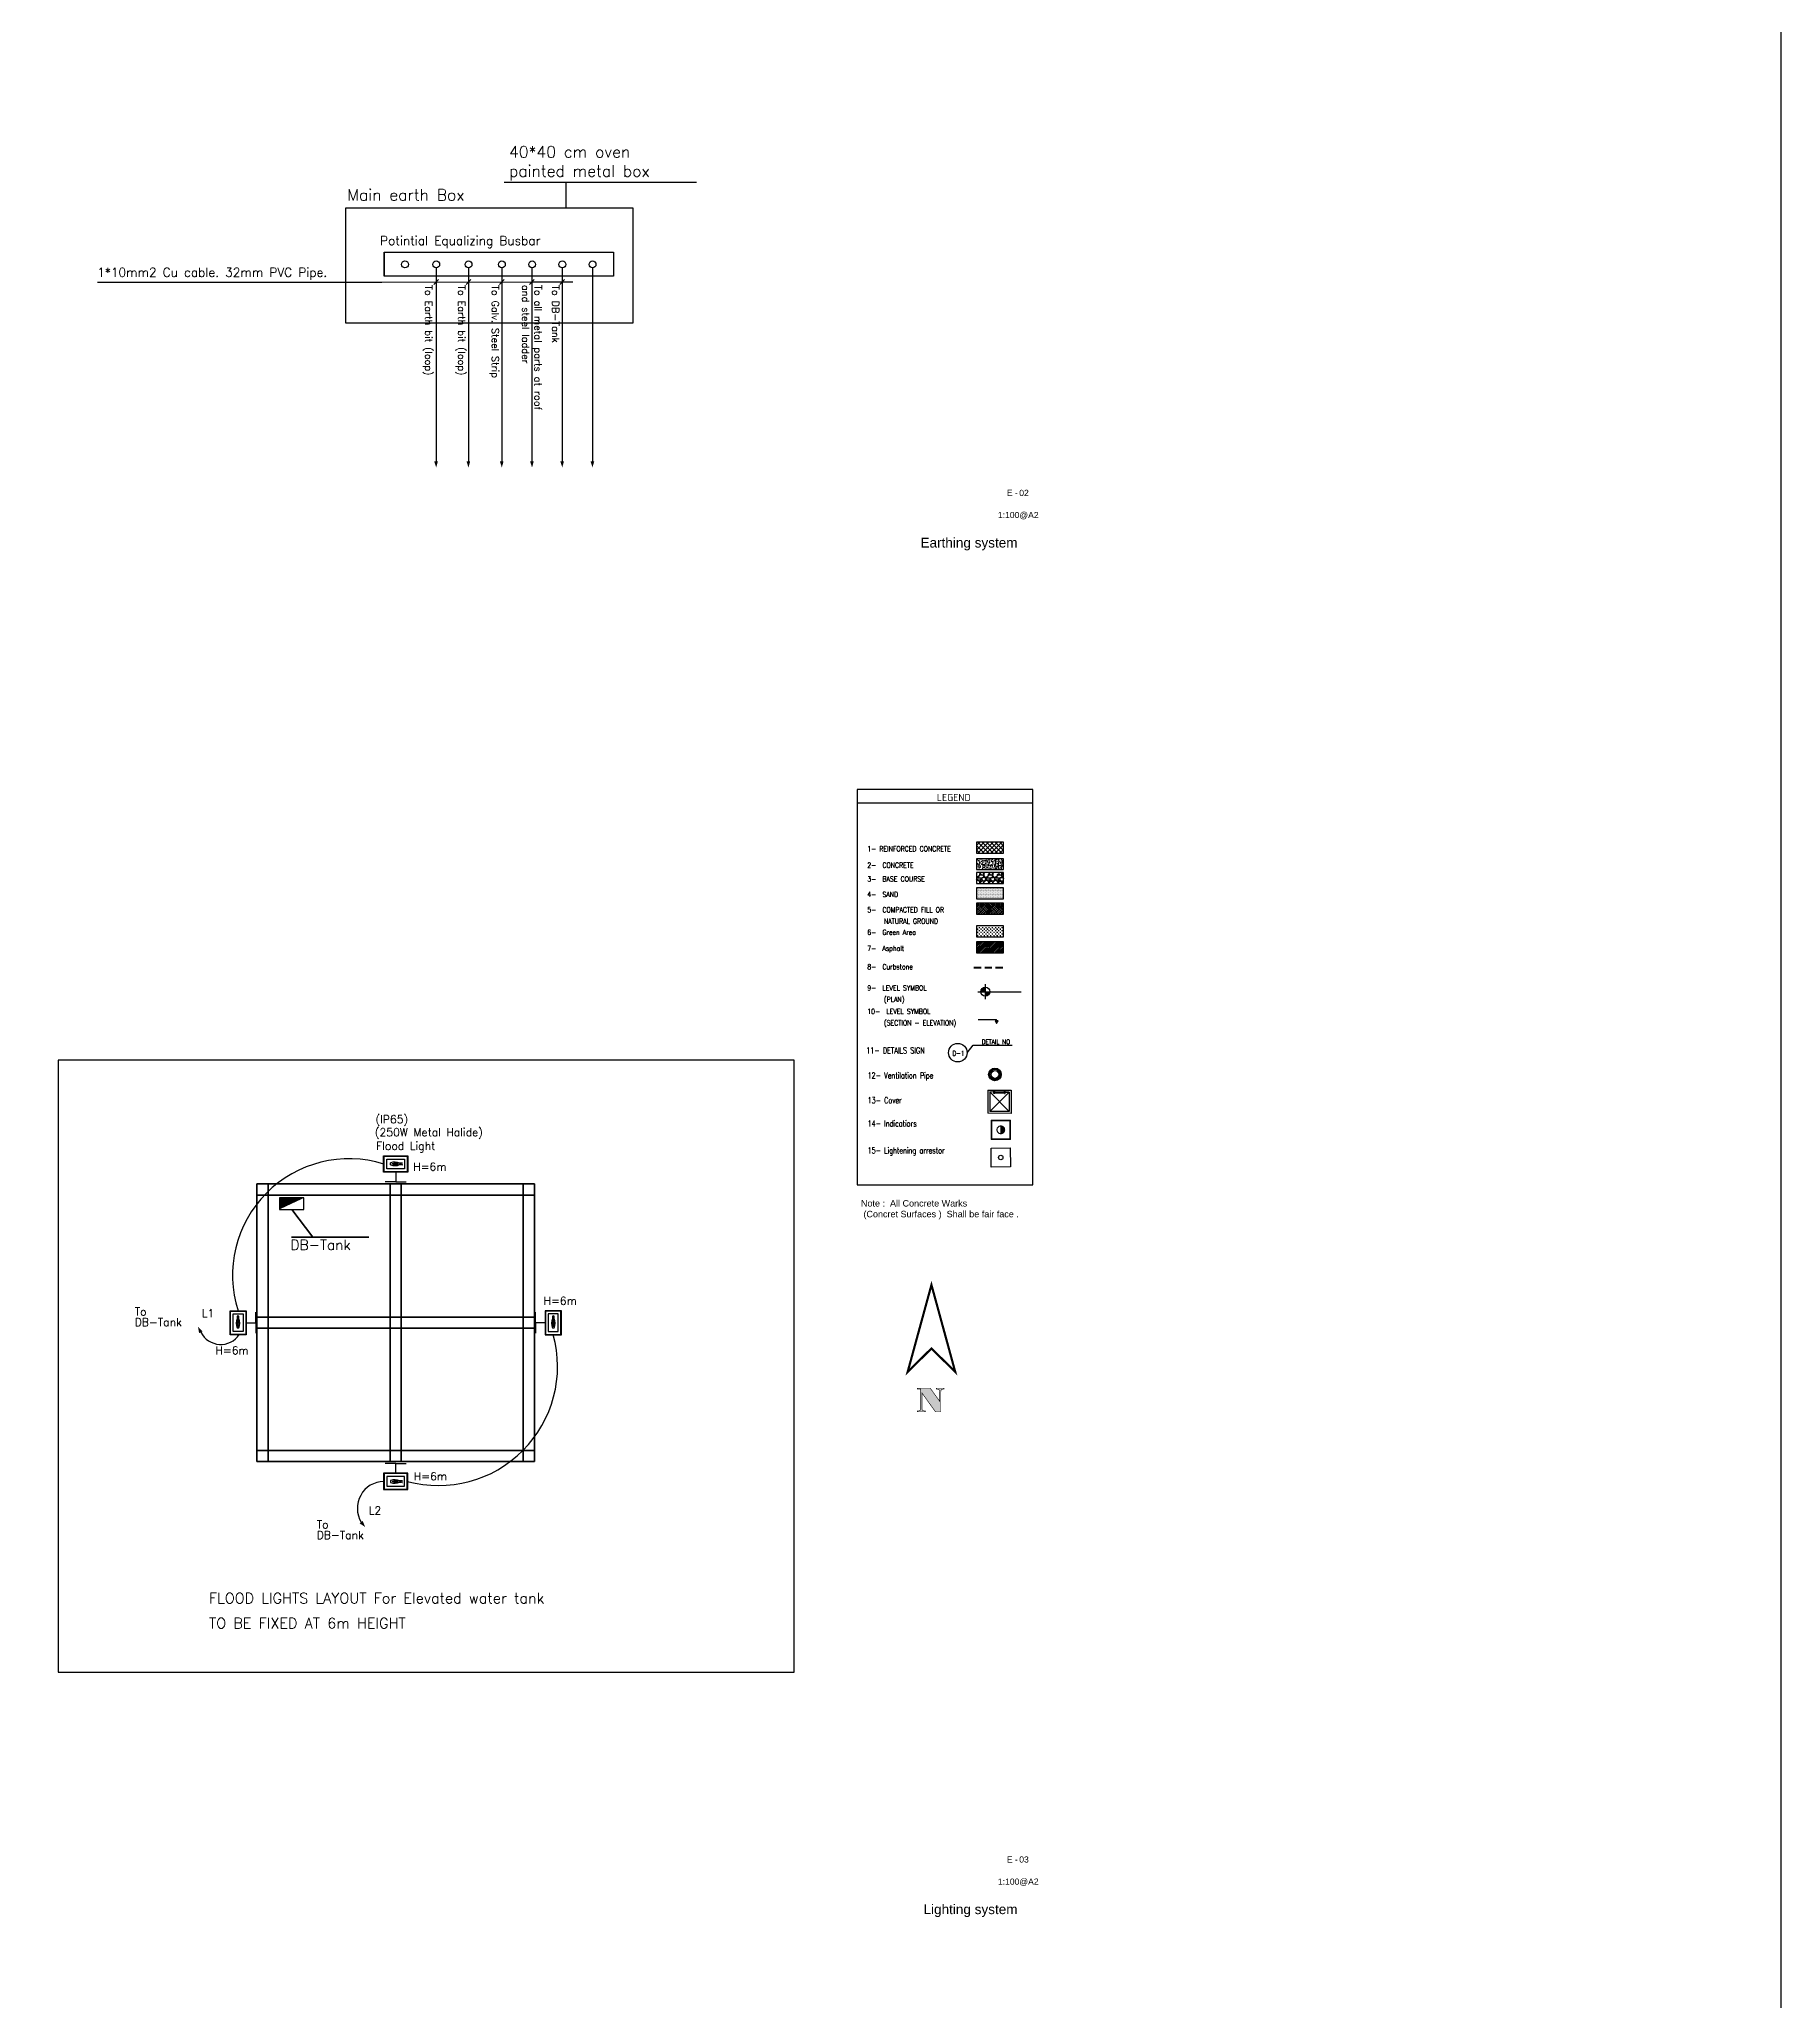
# Model space of a CAD drawing. Extents: x 152089 to 152185, y 180985 to 181226.
# Drawn here: x 152131.1 to 152185, y 181045.5 to 181106.3 of the extents above; entities that cross this region are included whole.
import ezdxf

# ---------------------------------------------------------------- set-up
doc = ezdxf.new("R2010")
doc.units = 0
doc.header["$LTSCALE"] = 3
doc.header["$MEASUREMENT"] = 0
for name, pattern in [('AUSGEZOGEN', [0]), ('CENTER', [2, 1.25, -0.25, 0.25, -0.25]), ('DASHDOT2', [0.5, 0.25, -0.125, 0, -0.125]), ('DASHED2', [0.375, 0.25, -0.125]), ('SOLID_LINE', [0])]:
    doc.linetypes.add(name, pattern=pattern)
doc.layers.get('0').update_dxf_attribs({"linetype": 'CONTINUOUS'})
for name, color, linetype in [('ceco.net 1', 7, 'CONTINUOUS'), ('DIM', 144, 'CONTINUOUS'), ('EBENE0', 7, 'AUSGEZOGEN'), ('G-Border', 4, 'CONTINUOUS'), ('G-Text Sub', 3, 'CONTINUOUS'), ('galvanizedestrip', 3, 'CONTINUOUS'), ('HATCH', 40, 'CONTINUOUS'), ('Hatch Concret', 8, 'CONTINUOUS'), ('LIGHT', 90, 'CONTINUOUS'), ('LIGHTINGLINES', 30, 'CONTINUOUS'), ('MECNEK', 6, 'CONTINUOUS'), ('MHATCH', 8, 'CONTINUOUS'), ('NUMBERS', 6, 'CONTINUOUS'), ('POLI', 3, 'CONTINUOUS'), ('POWER', 54, 'CONTINUOUS'), ('SEC', 4, 'CONTINUOUS'), ('TEXT', 7, 'CONTINUOUS'), ('TEXTS', 1, 'CONTINUOUS'), ('TILES', 8, 'CONTINUOUS'), ('TXT', 6, 'CONTINUOUS'), ('wall-out', 7, 'CONTINUOUS')]:
    doc.layers.add(name, color=color, linetype=linetype)
for name, color, linetype, lineweight in [('hah', 41, 'CONTINUOUS', 9), ('INTERIOR', 140, 'CONTINUOUS', 50), ('LAND CORNERS', 255, 'CONTINUOUS', 25)]:
    doc.layers.add(name, color=color, linetype=linetype, lineweight=lineweight)
doc.styles.add('1 - 3.5mm', font='isocpeur.ttf', dxfattribs={"height": 3.5})
doc.styles.add('ROMANS', font='romans.shx')
doc.styles.add('ROMANT', font='ROMANT.SHX')
pattern_1 = [(90.0871826, (151837.7961977, 180588.1040384), (-0.00449999479, -6.8473e-06), []), (90.0871826, (151837.7946977, 180588.104036), (-0.00449999479, -6.8473e-06), [0.0015, -0.0015]), (90.0871826, (151837.7931977, 180588.104034), (-0.00449999479, -6.8473e-06), [0.0015, -0.0015])]

msp = doc.modelspace()

# ---------------------------------------------------------------- hatches: boundary and pattern name
at = {"layer": 'DIM', "linetype": 'DASHED2', "ltscale": 0.9}
msp.add_hatch(color=3, dxfattribs=at).paths.add_polyline_path([(152158.685, 181064.519), (152158.288, 181064.519), (152158.288, 181064.49), (152158.392, 181064.49), (152158.392, 181063.893), (152158.392, 181063.881), (152158.391, 181063.87), (152158.389, 181063.86), (152158.387, 181063.851), (152158.384, 181063.843), (152158.38, 181063.837), (152158.375, 181063.832), (152158.37, 181063.828), (152158.366, 181063.825), (152158.359, 181063.823), (152158.351, 181063.82), (152158.343, 181063.819), (152158.332, 181063.817), (152158.321, 181063.815), (152158.308, 181063.814), (152158.295, 181063.814), (152158.288, 181063.814), (152158.288, 181063.785), (152158.531, 181063.785), (152158.531, 181063.814), (152158.516, 181063.814), (152158.502, 181063.815), (152158.489, 181063.817), (152158.478, 181063.819), (152158.468, 181063.82), (152158.461, 181063.823), (152158.454, 181063.825), (152158.449, 181063.828), (152158.446, 181063.832), (152158.442, 181063.837), (152158.439, 181063.843), (152158.436, 181063.852), (152158.434, 181063.86), (152158.432, 181063.871), (152158.431, 181063.883), (152158.431, 181063.896), (152158.431, 181064.368), (152158.849, 181063.785), (152159.014, 181063.785), (152159.014, 181064.403), (152159.014, 181064.417), (152159.015, 181064.428), (152159.017, 181064.44), (152159.019, 181064.449), (152159.022, 181064.457), (152159.025, 181064.464), (152159.028, 181064.47), (152159.032, 181064.475), (152159.037, 181064.478), (152159.044, 181064.48), (152159.051, 181064.483), (152159.06, 181064.485), (152159.07, 181064.487), (152159.082, 181064.489), (152159.093, 181064.49), (152159.107, 181064.49), (152159.114, 181064.49), (152159.114, 181064.519), (152158.871, 181064.519), (152158.871, 181064.49), (152158.874, 181064.49), (152158.888, 181064.49), (152158.902, 181064.489), (152158.914, 181064.487), (152158.926, 181064.485), (152158.935, 181064.482), (152158.944, 181064.48), (152158.951, 181064.476), (152158.957, 181064.472), (152158.961, 181064.468), (152158.964, 181064.463), (152158.968, 181064.457), (152158.969, 181064.448), (152158.971, 181064.439), (152158.973, 181064.428), (152158.974, 181064.417), (152158.974, 181064.403), (152158.974, 181064.118)])
at = {"layer": 'hah', "linetype": 'CENTER', "ltscale": 2}
h = msp.add_hatch(dxfattribs=at)
h.set_pattern_fill('INSUL', color=8, scale=0.012, angle=90.08718, style=0)
h.set_pattern_definition(pattern_1)
h.paths.add_polyline_path([(152160.87, 181072.64), (152160.871, 181072.52), (152160.991, 181072.52, 0.414214)])
h = msp.add_hatch(dxfattribs=at)
h.set_pattern_fill('INSUL', color=8, scale=0.012, angle=90.08718, style=0)
h.set_pattern_definition(pattern_1)
h.paths.add_polyline_path([(152160.871, 181072.52), (152160.871, 181072.4, 0.414214), (152160.991, 181072.52)])
at = {"layer": 'HATCH'}
h = msp.add_hatch(color=256, dxfattribs=at)
h.paths.add_polyline_path([(152160.797, 181074.171), (152160.792, 181074.173, 0.061675), (152160.804, 181074.2), (152160.809, 181074.198, -0.059213)])
h.paths.add_polyline_path([(152160.809, 181074.198), (152160.804, 181074.2, 0.061675), (152160.809, 181074.229), (152160.814, 181074.228, -0.059213)])
h.paths.add_polyline_path([(152160.751, 181074.342), (152160.75, 181074.337, 0.061675), (152160.723, 181074.349), (152160.724, 181074.354, -0.059213)])
h.paths.add_polyline_path([(152160.712, 181074.357), (152160.714, 181074.354), (152160.714, 181074.356, -0.022011), (152160.724, 181074.354), (152160.723, 181074.349, 0.061675), (152160.694, 181074.354), (152160.695, 181074.359, -0.033393)])
h.paths.add_polyline_path([(152160.569, 181074.269), (152160.574, 181074.268, 0.061675), (152160.569, 181074.238), (152160.564, 181074.24, -0.059213)])
h.paths.add_polyline_path([(152160.574, 181074.268), (152160.569, 181074.269, -0.059213), (152160.581, 181074.296), (152160.585, 181074.295, 0.061675)])
h.paths.add_polyline_path([(152160.654, 181074.114), (152160.655, 181074.118, 0.061675), (152160.684, 181074.114), (152160.683, 181074.109, -0.059213)])
h.paths.add_polyline_path([(152160.627, 181074.125), (152160.628, 181074.13, 0.061675), (152160.655, 181074.118), (152160.654, 181074.114, -0.059213)])
h = msp.add_hatch(color=256, dxfattribs=at)
h.paths.add_polyline_path([(152160.688, 181074.058), (152160.688, 181074.063, 0.029495), (152160.708, 181074.064), (152160.709, 181074.059, -0.029495)])
h.paths.add_polyline_path([(152160.597, 181074.09), (152160.594, 181074.085, -0.029495), (152160.578, 181074.098), (152160.581, 181074.101, 0.029495)])
h.paths.add_polyline_path([(152160.67, 181074.404), (152160.669, 181074.408, -0.029495), (152160.69, 181074.41), (152160.69, 181074.405, 0.029495)])
h.paths.add_polyline_path([(152160.781, 181074.378), (152160.783, 181074.382, -0.029495), (152160.8, 181074.37), (152160.797, 181074.366, 0.029495)])
at = {"layer": 'Hatch Concret'}
h = msp.add_hatch(dxfattribs=at)
h.set_pattern_fill('ANSI37', color=8, scale=0.767719, style=0)
h.set_pattern_definition([(45, (152003.37233, 181135.60864), (-0.06785738, 0.06785738), []), (135, (152003.37233, 181135.60864), (-0.06785738, -0.06785738), [])])
h.paths.add_polyline_path([(152160.956, 181081.085), (152160.956, 181081.423), (152160.12, 181081.423), (152160.12, 181081.085)])
at = {"layer": 'LIGHTINGLINES', "linetype": 'SOLID_LINE'}
for points in [[(152143.383, 181093.031), (152143.319, 181093.227), (152143.435, 181093.219)], [(152144.383, 181093.031), (152144.32, 181093.227), (152144.435, 181093.219)], [(152145.416, 181093.031), (152145.352, 181093.227), (152145.468, 181093.219)], [(152146.352, 181093.031), (152146.289, 181093.227), (152146.404, 181093.219)], [(152147.288, 181093.031), (152147.225, 181093.227), (152147.34, 181093.219)], [(152148.225, 181093.031), (152148.162, 181093.227), (152148.277, 181093.219)]]:
    msp.add_hatch(color=256, dxfattribs=at).paths.add_polyline_path(points)
at = {"layer": 'MHATCH', "linetype": 'Continuous'}
msp.add_hatch(color=256, dxfattribs=at).paths.add_polyline_path([(152160.694, 181075.897), (152160.79, 181075.897), (152160.742, 181075.814)])
at = {"layer": 'POWER'}
msp.add_hatch(color=256, dxfattribs=at).paths.add_polyline_path([(152138.532, 181070.411), (152138.532, 181070.057), (152139.288, 181070.411)])
at = {"layer": 'TEXT', "linetype": 'Continuous'}
h = msp.add_hatch(dxfattribs=at)
h.set_pattern_fill('AR-CONC', color=8, scale=0.019193, style=0)
h.set_pattern_definition([(50, (152437.0075, 181086.75295), (0.137663504, -0.012043996), [0.014394725, -0.15834197]), (355, (152437.0075, 181086.75295), (-0.0266305, 0.14436798), [0.01151578, -0.12667358]), (100.4514, (152437.01897, 181086.75194), (0.11103311, 0.1323239), [0.01223363, -0.13456997]), (46.1842, (152437.0075, 181086.79133), (0.20483521, -0.03176801), [0.02159209, -0.23751296]), (96.6356, (152437.02457, 181086.78869), (0.1793895, 0.18696211), [0.01835045, -0.20185492]), (351.1842, (152437.0075, 181086.79133), (0.17938935, 0.18696225), [0.01727367, -0.19001036]), (21, (152437.02669, 181086.78174), (0.11456417, -0.077274507), [0.014394725, -0.15834197]), (326, (152437.02669, 181086.78174), (0.04669943, 0.1391778), [0.01151578, -0.12667358]), (71.4514, (152437.03624, 181086.7753), (0.161263645, 0.06190317), [0.01223363, -0.13456997]), (37.5, (152437.0075, 181086.752947), (0.002333837, 0.063892205), [0, -0.12513814, 0, -0.128592873, 0, -0.1271534]), (7.5, (152437.0075, 181086.75295), (0.050490847, 0.075699306), [0, -0.07331713, 0, -0.122259194, 0, -0.04846224]), (327.5, (152436.9647, 181086.752947), (0.102456359, -0.004328949), [0, -0.047982415, 0, -0.149705136, 0, -0.1986472]), (317.5, (152436.945505, 181086.75295), (0.111930724, 0.019213115), [0, -0.06237714, 0, -0.099419565, 0, -0.1410683])])
h.paths.add_polyline_path([(152160.956, 181080.578), (152160.956, 181080.916), (152160.12, 181080.916), (152160.12, 181080.578)])
h = msp.add_hatch(dxfattribs=at)
h.set_pattern_fill('DOTS', color=8, scale=0.383859, style=0)
h.set_pattern_definition([(1e-15, (152003.372334, 181137.473668), (0.011995604, 0.0239912077), [0, -0.0239912077])])
h.paths.add_polyline_path([(152160.956, 181079.672), (152160.956, 181080.01), (152160.12, 181080.01), (152160.12, 181079.672)])
h = msp.add_hatch(dxfattribs=at)
h.set_pattern_fill('EARTH', color=8, scale=0.460631, angle=45, style=0)
h.set_pattern_definition([(45, (152437.0075, 181088.64274), (0, 0.16285772), [0.1151578, -0.1151578]), (45, (152436.97696, 181088.67328), (0, 0.16285772), [0.1151578, -0.1151578]), (45, (152436.94643, 181088.70382), (0, 0.16285772), [0.1151578, -0.1151578]), (135, (152436.94643, 181088.72417), (-0.16285772, 7e-17), [0.1151578, -0.1151578]), (135, (152436.97696, 181088.75471), (-0.16285772, 7e-17), [0.1151578, -0.1151578]), (135, (152437.0075, 181088.78524), (-0.16285772, 7e-17), [0.1151578, -0.1151578])])
h.paths.add_polyline_path([(152160.956, 181079.197), (152160.956, 181079.535), (152160.12, 181079.535), (152160.12, 181079.197)])
at = {"layer": 'TEXTS'}
h = msp.add_hatch(dxfattribs=at)
h.set_pattern_fill('CROSS', color=3, scale=0.2)
h.set_pattern_definition([(0, (0, -126.211984), (0.05, 0.05), [0.025, -0.075]), (90, (0.0125, -126.224484), (-0.05, 0.05), [0.025, -0.075])])
h.paths.add_polyline_path([(152160.956, 181078.498), (152160.956, 181078.836), (152160.12, 181078.836), (152160.12, 181078.498)])
h = msp.add_hatch(dxfattribs=at)
h.set_pattern_fill('ANSI31', color=8, scale=0.3)
h.set_pattern_definition([(45, (0, -126.40907), (-0.0265165042945, 0.0265165042945), [])])
h.paths.add_polyline_path([(152160.956, 181078.002), (152160.956, 181078.339), (152160.12, 181078.339), (152160.12, 181078.002)])
at = {"layer": 'TILES', "linetype": 'Continuous'}
h = msp.add_hatch(dxfattribs=at)
h.set_pattern_fill('GRAVEL', color=8, scale=0.28, style=0)
h.set_pattern_definition([(228.0128, (152156.62156, 181072.163663), (-2.239999505, -2.520000376), [0.03767, -3.7293446]), (184.9697, (152156.59636, 181072.135663), (3.360000294, 0.279997566), [0.064643, -6.399659]), (132.5104, (152156.53196, 181072.130063), (2.7999974, -3.08000243), [0.0455806, -4.512489]), (267.2737, (152156.42276, 181072.060063), (0.279998885, 5.600000083), [0.0588666, -5.827796]), (292.8337, (152156.41996, 181072.001263), (-1.400002774, 3.359998995), [0.0577234, -5.7146244]), (357.2737, (152156.44236, 181071.948063), (-5.600000083, 0.279998885), [0.0588666, -5.827796]), (37.6942, (152156.50116, 181071.945263), (-3.640002057, -2.799997313), [0.077848, -7.7069577]), (72.2553, (152156.56276, 181071.992863), (1.960003014, 6.159998945), [0.0734966, -7.27617]), (121.4296, (152156.58516, 181072.062863), (-2.240002306, 3.63999861), [0.059066, -5.8475404]), (175.2364, (152156.55436, 181072.113263), (3.080000265, -0.27999763), [0.067433, -3.3042136]), (222.3974, (152156.48716, 181072.1188625), (-3.360002058, -3.079997783), [0.0872054, -8.633345]), (138.8141, (152156.69996, 181072.057263), (-1.960000825, 1.67999925), [0.029764, -2.9466763]), (171.4692, (152156.67756, 181072.076863), (3.63999952, -0.560002215), [0.0566264, -5.606023]), (225, (152156.62156, 181072.08526), (-3e-17, -0.28), [0.039598, -0.356382]), (203.1986, (152156.60196, 181072.118863), (1.39999992, 0.56000037), [0.021324, -2.111092]), (291.8014, (152156.58236, 181072.11046), (-0.27999997, 0.84000008), [0.030157, -1.4776894]), (30.9638, (152156.59356, 181072.082463), (0.83999945, 0.5600007), [0.04898, -1.5836864]), (161.5651, (152156.63556, 181072.10766), (0.5600001, -0.27999955), [0.0354175, -0.85002]), (16.3895, (152156.41996, 181072.110463), (2.800000616, 0.83999796), [0.049616, -4.9119966]), (70.3462, (152156.46756, 181072.124463), (-1.11999867, -3.080000598), [0.041625, -4.120874]), (293.1986, (152156.63556, 181072.163663), (-0.56000037, 1.39999992), [0.042648, -2.089768]), (343.6105, (152156.65236, 181072.124463), (-2.800000616, 0.83999796), [0.049616, -4.9119966]), (339.444, (152156.41996, 181071.936863), (-1.40000052, 0.55999888), [0.0478464, -2.344475]), (294.7751, (152156.46476, 181071.920063), (-1.399997813, 3.08000096), [0.04009, -3.9689]), (66.8014, (152156.63836, 181071.883663), (0.56000037, 1.39999992), [0.042648, -2.089768]), (17.354, (152156.65516, 181071.922863), (-3.640000565, -1.11999846), [0.0469367, -4.6467187]), (69.444, (152156.50116, 181071.883663), (-0.55999888, -1.40000052), [0.023923, -2.368398]), (101.3099, (152156.62156, 181071.88366), (-0.27999934, 1.1200002), [0.014277, -1.413448]), (165.9638, (152156.61876, 181071.89766), (0.84000015, -0.27999946), [0.0577234, -1.096746]), (186.009, (152156.56276, 181071.911663), (2.79999993, 0.27999981), [0.053494, -5.2958984]), (303.6901, (152156.59356, 181072.05726), (-0.2800004, 0.5599999), [0.040382, -0.969172]), (353.1572, (152156.61596, 181072.023663), (4.759999822, -0.56000224), [0.0705023, -6.9797176]), (60.9454, (152156.68596, 181072.015263), (-1.12000001, -1.96000011), [0.0288277, -2.853949]), (90, (152156.69996, 181072.04046), (-0.28, 0.28), [0.0168, -0.2632]), (120.2564, (152156.55716, 181071.920063), (1.11999857, -1.960000688), [0.038899, -3.8509856]), (48.0128, (152156.53756, 181071.953663), (2.239999505, 2.520000376), [0.07534, -3.6916746]), (0, (152156.58796, 181072.00966), (0.28, 0.28), [0.0728, -0.2072]), (325.3048, (152156.66076, 181072.009663), (-2.799998393, 1.96000241), [0.044272, -4.382917]), (254.0546, (152156.69716, 181071.984463), (-0.27999997, -1.12000004), [0.0407686, -1.997662]), (207.646, (152156.68596, 181071.945263), (-5.319998826, -2.80000216), [0.066378, -6.5714527]), (175.4261, (152156.62716, 181071.914463), (-3.640000156, 0.279998544), [0.0702237, -6.9521407])])
h.paths.add_polyline_path([(152160.956, 181080.151), (152160.956, 181080.488), (152160.12, 181080.488), (152160.12, 181080.151)])

# ---------------------------------------------------------------- linework, layer by layer
for p, q in [((152132.888, 181098.775), (152141.703, 181098.775)), ((152139.601, 181098.775), (152146.348, 181098.776)), ((152143.309, 181098.697), (152143.452, 181098.857)), ((152144.308, 181098.697), (152144.451, 181098.857)), ((152145.341, 181098.697), (152145.484, 181098.857)), ((152146.277, 181098.697), (152146.42, 181098.857)), ((152146.348, 181098.777), (152147.618, 181098.777)), ((152147.217, 181098.697), (152147.36, 181098.857))]:
    msp.add_line(p, q)
msp.add_lwpolyline([(152140.583, 181101.07), (152149.478, 181101.07), (152149.478, 181097.506), (152140.583, 181097.506)], close=True)
at = {"layer": 'ceco.net 1', "color": 3, "const_width": 0.0673}
msp.add_lwpolyline([(152157.985, 181065.019), (152158.723, 181067.717), (152159.459, 181065.026), (152158.722, 181065.748)], close=True, dxfattribs=at)
at = {"layer": 'ceco.net 1', "color": 3, "const_width": 0.0182}
msp.add_lwpolyline([(152158.431, 181063.896), (152158.431, 181063.883), (152158.432, 181063.871), (152158.434, 181063.86), (152158.436, 181063.852), (152158.439, 181063.843), (152158.442, 181063.837), (152158.446, 181063.832), (152158.449, 181063.828), (152158.454, 181063.825), (152158.461, 181063.823), (152158.468, 181063.82), (152158.478, 181063.819), (152158.489, 181063.817), (152158.502, 181063.815), (152158.516, 181063.814), (152158.531, 181063.814), (152158.531, 181063.785), (152158.288, 181063.785), (152158.288, 181063.814), (152158.295, 181063.814), (152158.308, 181063.814), (152158.321, 181063.815), (152158.332, 181063.817), (152158.343, 181063.819), (152158.351, 181063.82), (152158.359, 181063.823), (152158.366, 181063.825), (152158.37, 181063.828), (152158.375, 181063.832), (152158.38, 181063.837), (152158.384, 181063.843), (152158.387, 181063.851), (152158.389, 181063.86), (152158.391, 181063.87), (152158.392, 181063.881), (152158.392, 181063.893), (152158.392, 181064.49), (152158.288, 181064.49), (152158.288, 181064.519), (152158.685, 181064.519), (152158.974, 181064.118), (152158.974, 181064.403), (152158.974, 181064.417), (152158.973, 181064.428), (152158.971, 181064.439), (152158.969, 181064.448), (152158.968, 181064.457), (152158.964, 181064.463), (152158.961, 181064.468), (152158.957, 181064.472), (152158.951, 181064.476), (152158.944, 181064.48), (152158.935, 181064.482), (152158.926, 181064.485), (152158.914, 181064.487), (152158.902, 181064.489), (152158.888, 181064.49), (152158.874, 181064.49), (152158.871, 181064.49), (152158.871, 181064.519), (152159.114, 181064.519), (152159.114, 181064.49), (152159.107, 181064.49), (152159.093, 181064.49), (152159.082, 181064.489), (152159.07, 181064.487), (152159.06, 181064.485), (152159.051, 181064.483), (152159.044, 181064.48), (152159.037, 181064.478), (152159.032, 181064.475), (152159.028, 181064.47), (152159.025, 181064.464), (152159.022, 181064.457), (152159.019, 181064.449), (152159.017, 181064.44), (152159.015, 181064.428), (152159.014, 181064.417), (152159.014, 181064.403), (152159.014, 181063.785), (152158.849, 181063.785), (152158.431, 181064.368), (152158.431, 181063.896), (152158.431, 181063.896)], dxfattribs=at)
at = {"layer": 'EBENE0', "color": 8, "linetype": 'AUSGEZOGEN'}
for p, q in [((152160.471, 181073.752), (152160.469, 181073.032)), ((152160.471, 181073.752), (152161.191, 181073.75)), ((152160.471, 181073.752), (152161.191, 181073.75)), ((152160.531, 181073.692), (152160.53, 181073.092)), ((152160.531, 181073.692), (152160.53, 181073.092)), ((152161.131, 181073.69), (152160.53, 181073.092)), ((152161.131, 181073.69), (152160.53, 181073.092)), ((152161.131, 181073.69), (152160.531, 181073.692)), ((152160.531, 181073.692), (152161.13, 181073.09)), ((152160.531, 181073.692), (152161.13, 181073.09)), ((152160.657, 181073.643), (152160.657, 181073.751)), ((152160.657, 181073.643), (152160.657, 181073.751)), ((152160.681, 181073.643), (152160.657, 181073.643)), ((152160.681, 181073.643), (152160.657, 181073.643)), ((152160.681, 181073.643), (152160.681, 181073.751)), ((152160.681, 181073.643), (152160.681, 181073.751)), ((152160.981, 181073.678), (152160.681, 181073.679)), ((152160.981, 181073.678), (152160.681, 181073.679)), ((152160.981, 181073.654), (152160.681, 181073.655)), ((152160.981, 181073.654), (152160.681, 181073.655)), ((152160.981, 181073.642), (152160.981, 181073.751)), ((152160.981, 181073.642), (152160.981, 181073.751)), ((152160.981, 181073.642), (152161.005, 181073.642)), ((152160.981, 181073.642), (152161.005, 181073.642)), ((152161.005, 181073.642), (152161.005, 181073.751)), ((152161.005, 181073.642), (152161.005, 181073.751)), ((152161.131, 181073.69), (152161.13, 181073.09)), ((152161.131, 181073.69), (152161.13, 181073.09)), ((152161.191, 181073.75), (152161.189, 181073.03)), ((152161.191, 181073.75), (152161.189, 181073.03)), ((152161.191, 181073.75), (152161.189, 181073.03)), ((152161.189, 181073.03), (152160.469, 181073.032)), ((152161.189, 181073.03), (152160.469, 181073.032)), ((152161.13, 181073.09), (152160.53, 181073.092)), ((152161.13, 181073.09), (152160.53, 181073.092))]:
    msp.add_line(p, q, dxfattribs=at)
msp.add_lwpolyline([(152160.569, 181071.956), (152161.163, 181071.964), (152161.171, 181071.37), (152160.577, 181071.362)], close=True, dxfattribs=at)
msp.add_circle((152160.87, 181071.663), 0.069, dxfattribs=at)
at = {"layer": 'G-Border', "ltscale": 100}
msp.add_line((152161.862, 181082.636), (152156.42, 181082.636), dxfattribs=at)
at = {"layer": 'galvanizedestrip', "color": 7}
for p, q in [((152151.446, 181101.86), (152145.493, 181101.86)), ((152147.403, 181101.86), (152147.403, 181101.07))]:
    msp.add_line(p, q, dxfattribs=at)
at = {"layer": 'galvanizedestrip', "color": 7, "lineweight": 35}
for p, q in [((152137.831, 181066.718), (152137.831, 181070.499)), ((152138.175, 181070.843), (152141.956, 181070.843)), ((152138.175, 181070.499), (152141.956, 181070.499)), ((152138.175, 181066.718), (152138.175, 181070.499)), ((152142.3, 181070.843), (152141.956, 181070.843)), ((152141.956, 181070.843), (152141.956, 181070.499)), ((152141.956, 181066.718), (152141.956, 181070.499)), ((152141.956, 181070.499), (152142.3, 181070.499)), ((152142.3, 181070.843), (152146.081, 181070.843)), ((152142.3, 181070.499), (152142.3, 181070.843)), ((152142.3, 181070.499), (152146.081, 181070.499)), ((152142.3, 181066.718), (152142.3, 181070.499)), ((152146.081, 181070.499), (152146.081, 181066.718)), ((152146.425, 181070.499), (152146.425, 181066.718)), ((152138.91, 181070.057), (152139.563, 181069.196)), ((152139.563, 181069.196), (152138.902, 181069.196)), ((152138.902, 181069.196), (152141.292, 181069.196)), ((152137.831, 181063.082), (152137.831, 181066.374)), ((152141.956, 181066.718), (152138.175, 181066.718)), ((152141.956, 181066.374), (152138.175, 181066.374)), ((152138.175, 181063.082), (152138.175, 181066.374)), ((152142.3, 181066.718), (152141.956, 181066.718)), ((152141.956, 181066.718), (152141.956, 181066.374)), ((152141.956, 181066.374), (152141.956, 181062.593)), ((152141.956, 181066.374), (152142.3, 181066.374)), ((152142.3, 181066.718), (152146.081, 181066.718)), ((152142.3, 181066.374), (152142.3, 181066.718)), ((152142.3, 181066.374), (152142.3, 181062.593)), ((152142.3, 181066.374), (152146.081, 181066.374)), ((152146.081, 181066.374), (152146.081, 181062.593)), ((152146.425, 181066.374), (152146.425, 181062.593)), ((152137.831, 181062.593), (152137.831, 181063.082)), ((152138.175, 181062.593), (152138.175, 181063.082)), ((152141.956, 181062.593), (152138.175, 181062.593)), ((152141.956, 181062.593), (152142.3, 181062.593)), ((152141.956, 181062.249), (152141.956, 181062.593)), ((152146.081, 181062.593), (152142.3, 181062.593)), ((152142.3, 181062.593), (152142.3, 181062.249)), ((152141.956, 181062.249), (152138.175, 181062.249)), ((152142.3, 181062.249), (152141.956, 181062.249)), ((152146.081, 181062.249), (152142.3, 181062.249))]:
    msp.add_line(p, q, dxfattribs=at)
for points in [[(152137.831, 181070.499), (152137.831, 181070.843), (152138.175, 181070.843), (152138.175, 181070.499), (152137.831, 181070.499)], [(152146.425, 181070.499), (152146.425, 181070.843), (152146.081, 181070.843), (152146.081, 181070.499), (152146.425, 181070.499)], [(152137.831, 181066.718), (152137.831, 181066.374), (152138.175, 181066.374), (152138.175, 181066.718), (152137.831, 181066.718)], [(152146.425, 181066.718), (152146.425, 181066.374), (152146.081, 181066.374), (152146.081, 181066.718), (152146.425, 181066.718)], [(152137.831, 181062.593), (152137.831, 181062.249), (152138.175, 181062.249), (152138.175, 181062.593), (152137.831, 181062.593)], [(152146.425, 181062.593), (152146.425, 181062.249), (152146.081, 181062.249), (152146.081, 181062.593), (152146.425, 181062.593)]]:
    msp.add_lwpolyline(points, dxfattribs=at)
at = {"layer": 'hah', "color": 8, "ltscale": 2}
for p, q in [((152160.57, 181072.819), (152161.17, 181072.82)), ((152160.571, 181072.219), (152160.57, 181072.819)), ((152160.594, 181072.795), (152161.146, 181072.796)), ((152160.595, 181072.243), (152160.594, 181072.795)), ((152161.147, 181072.244), (152161.146, 181072.796)), ((152161.171, 181072.22), (152161.17, 181072.82)), ((152160.571, 181072.219), (152161.171, 181072.22)), ((152160.595, 181072.243), (152161.147, 181072.244))]:
    msp.add_line(p, q, dxfattribs=at)
at = {"layer": 'hah', "color": 8, "linetype": 'CENTER', "ltscale": 2}
msp.add_circle((152160.871, 181072.52), 0.12, dxfattribs=at)
at = {"layer": 'HATCH'}
for p, q in [((152160.716, 181074.103), (152160.785, 181074.14)), ((152160.719, 181074.097), (152160.788, 181074.135)), ((152160.722, 181074.092), (152160.79, 181074.129)), ((152160.617, 181074.084), (152160.628, 181074.122)), ((152160.619, 181074.083), (152160.631, 181074.121)), ((152160.622, 181074.082), (152160.633, 181074.12)), ((152160.625, 181074.08), (152160.636, 181074.118)), ((152160.628, 181074.079), (152160.639, 181074.117)), ((152160.631, 181074.078), (152160.642, 181074.116)), ((152160.634, 181074.077), (152160.645, 181074.115)), ((152160.637, 181074.076), (152160.648, 181074.114)), ((152160.639, 181074.075), (152160.65, 181074.113)), ((152160.642, 181074.074), (152160.653, 181074.112)), ((152160.645, 181074.073), (152160.656, 181074.111)), ((152160.648, 181074.073), (152160.659, 181074.11)), ((152160.651, 181074.072), (152160.662, 181074.11)), ((152160.654, 181074.071), (152160.665, 181074.109)), ((152160.657, 181074.071), (152160.668, 181074.108)), ((152160.66, 181074.07), (152160.671, 181074.108)), ((152160.663, 181074.07), (152160.674, 181074.108)), ((152160.666, 181074.069), (152160.678, 181074.107)), ((152160.669, 181074.069), (152160.681, 181074.107)), ((152160.713, 181074.108), (152160.716, 181074.11)), ((152160.713, 181074.109), (152160.732, 181074.073)), ((152160.719, 181074.11), (152160.738, 181074.075)), ((152160.725, 181074.087), (152160.793, 181074.124)), ((152160.725, 181074.112), (152160.744, 181074.077)), ((152160.728, 181074.081), (152160.796, 181074.119))]:
    msp.add_line(p, q, dxfattribs=at)
at = {"layer": 'LAND CORNERS'}
msp.add_line((152141.769, 181099.701), (152141.769, 181098.957), dxfattribs=at)
at = {"layer": 'LIGHT', "linetype": 'SOLID_LINE'}
for p, q in [((152141.972, 181071.436), (152141.972, 181071.494)), ((152142.026, 181071.462), (152142.117, 181071.462)), ((152142.046, 181071.458), (152142.114, 181071.458)), ((152142.114, 181071.458), (152142.19, 181071.457)), ((152142.117, 181071.462), (152142.216, 181071.462)), ((152142.128, 181071.208), (152142.128, 181070.907)), ((152142.128, 181070.907), (152141.805, 181070.907)), ((152142.128, 181070.907), (152142.451, 181070.907)), ((152137.801, 181066.546), (152137.801, 181066.869)), ((152146.455, 181066.546), (152146.455, 181066.869)), ((152137.272, 181066.39), (152137.215, 181066.39)), ((152137.246, 181066.536), (152137.246, 181066.634)), ((152137.246, 181066.444), (152137.246, 181066.536)), ((152137.251, 181066.532), (152137.252, 181066.608)), ((152137.251, 181066.464), (152137.251, 181066.532)), ((152137.5, 181066.546), (152137.801, 181066.546)), ((152137.801, 181066.546), (152137.801, 181066.223)), ((152146.756, 181066.546), (152146.455, 181066.546)), ((152146.455, 181066.546), (152146.455, 181066.223)), ((152146.984, 181066.39), (152147.042, 181066.39)), ((152147.006, 181066.532), (152147.005, 181066.608)), ((152147.006, 181066.464), (152147.006, 181066.532)), ((152147.01, 181066.536), (152147.01, 181066.634)), ((152147.01, 181066.444), (152147.01, 181066.536)), ((152142.128, 181062.185), (152141.805, 181062.185)), ((152142.128, 181062.185), (152142.451, 181062.185)), ((152142.128, 181061.884), (152142.128, 181062.185)), ((152141.972, 181061.656), (152141.972, 181061.599)), ((152142.026, 181061.63), (152142.117, 181061.63)), ((152142.046, 181061.635), (152142.114, 181061.635)), ((152142.114, 181061.635), (152142.19, 181061.636)), ((152142.117, 181061.63), (152142.216, 181061.63))]:
    msp.add_line(p, q, dxfattribs=at)
for points in [[(152142.501, 181071.208), (152141.756, 181071.208), (152141.756, 181071.712), (152142.501, 181071.712)], [(152142.488, 181071.221), (152141.768, 181071.221), (152141.768, 181071.699), (152142.488, 181071.699)], [(152142.402, 181071.307), (152141.855, 181071.307), (152141.855, 181071.613), (152142.402, 181071.613)], [(152137.5, 181066.919), (152137.5, 181066.174), (152136.997, 181066.174), (152136.997, 181066.919)], [(152137.488, 181066.906), (152137.488, 181066.186), (152137.009, 181066.186), (152137.009, 181066.906)], [(152146.756, 181066.919), (152146.756, 181066.174), (152147.26, 181066.174), (152147.26, 181066.919)], [(152146.769, 181066.906), (152146.769, 181066.186), (152147.247, 181066.186), (152147.247, 181066.906)], [(152137.401, 181066.82), (152137.401, 181066.273), (152137.095, 181066.273), (152137.095, 181066.82)], [(152146.855, 181066.82), (152146.855, 181066.273), (152147.161, 181066.273), (152147.161, 181066.82)], [(152142.501, 181061.884), (152141.756, 181061.884), (152141.756, 181061.381), (152142.501, 181061.381)], [(152142.488, 181061.872), (152141.768, 181061.872), (152141.768, 181061.393), (152142.488, 181061.393)], [(152142.402, 181061.785), (152141.855, 181061.785), (152141.855, 181061.48), (152142.402, 181061.48)]]:
    msp.add_lwpolyline(points, close=True, dxfattribs=at)
for centre, radius, start, end in [((152142.025, 181071.465), 0.06, 151.45765, 208.54235), ((152142.105, 181071.153), 0.366, 66.42679, 111.37178), ((152142.105, 181071.777), 0.366, 248.62822, 293.57321), ((152142.023, 181071.465), 0.00178, 82.00809, 277.99191), ((152142.121, 181071.095), 0.384, 75.73171, 104.77063), ((152142.12, 181070.771), 0.699, 82.00809, 97.99191), ((152142.121, 181071.835), 0.384, 255.22937, 284.26829), ((152142.212, 181071.471), 0.00916, 278.11084, 302.15314), ((152142.211, 181071.463), 0.00621, 359.34517, 43.72928), ((152142.263, 181071.466), 0.0244, 66.03511, 116.1321), ((152142.203, 181071.465), 0.0537, 334.32341, 25.67659), ((152142.263, 181071.464), 0.0244, 243.8679, 293.96489), ((152142.283, 181071.467), 0.0244, 66.03511, 116.1321), ((152142.207, 181071.465), 0.0697, 340.15446, 19.84554), ((152142.283, 181071.463), 0.0244, 243.8679, 293.96489), ((152142.304, 181071.467), 0.0244, 66.03511, 116.1321), ((152142.233, 181071.465), 0.0646, 338.14562, 21.85438), ((152142.304, 181071.463), 0.0244, 243.8679, 293.96489), ((152142.325, 181071.467), 0.0244, 66.03511, 116.1321), ((152142.258, 181071.465), 0.0607, 336.23145, 23.76855), ((152142.325, 181071.462), 0.0244, 243.8679, 293.96489), ((152142.284, 181071.465), 0.0562, 333.78072, 26.21928), ((152137.556, 181066.524), 0.366, 156.42679, 201.37178), ((152137.244, 181066.443), 0.06, 241.45765, 298.54235), ((152137.241, 181066.743), 0.0244, 156.03511, 206.1321), ((152137.241, 181066.722), 0.0244, 156.03511, 206.1321), ((152137.242, 181066.701), 0.0244, 156.03511, 206.1321), ((152137.242, 181066.681), 0.0244, 156.03511, 206.1321), ((152137.244, 181066.702), 0.0562, 63.78072, 116.21928), ((152137.244, 181066.676), 0.0607, 66.23145, 113.76855), ((152137.244, 181066.651), 0.0646, 68.14562, 111.85438), ((152137.244, 181066.625), 0.0697, 70.15446, 109.84554), ((152137.244, 181066.621), 0.0537, 64.32341, 115.67659), ((152137.614, 181066.539), 0.384, 165.73171, 194.77063), ((152137.938, 181066.538), 0.699, 172.00809, 187.99191), ((152137.245, 181066.629), 0.00621, 89.34517, 133.72928), ((152137.244, 181066.441), 0.00178, 172.00809, 7.99191), ((152137.238, 181066.63), 0.00916, 8.11084, 32.15314), ((152136.874, 181066.539), 0.384, 345.22937, 14.26829), ((152137.245, 181066.701), 0.0244, 333.8679, 23.96489), ((152137.245, 181066.681), 0.0244, 333.8679, 23.96489), ((152136.932, 181066.524), 0.366, 338.62822, 23.57321), ((152137.246, 181066.743), 0.0244, 333.8679, 23.96489), ((152137.246, 181066.722), 0.0244, 333.8679, 23.96489), ((152147.325, 181066.524), 0.366, 156.42679, 201.37178), ((152147.013, 181066.443), 0.06, 241.45765, 298.54235), ((152147.01, 181066.743), 0.0244, 156.03511, 206.1321), ((152147.011, 181066.722), 0.0244, 156.03511, 206.1321), ((152147.011, 181066.701), 0.0244, 156.03511, 206.1321), ((152147.012, 181066.681), 0.0244, 156.03511, 206.1321), ((152147.013, 181066.702), 0.0562, 63.78072, 116.21928), ((152147.013, 181066.676), 0.0607, 66.23145, 113.76855), ((152147.013, 181066.651), 0.0646, 68.14562, 111.85438), ((152147.013, 181066.625), 0.0697, 70.15446, 109.84554), ((152147.013, 181066.621), 0.0537, 64.32341, 115.67659), ((152147.383, 181066.539), 0.384, 165.73171, 194.77063), ((152147.019, 181066.63), 0.00916, 147.84686, 171.88916), ((152146.319, 181066.538), 0.699, 352.00809, 7.99191), ((152147.011, 181066.629), 0.00621, 46.27072, 90.65483), ((152147.013, 181066.441), 0.00178, 172.00809, 7.99191), ((152146.643, 181066.539), 0.384, 345.22937, 14.26829), ((152147.014, 181066.681), 0.0244, 333.8679, 23.96489), ((152146.701, 181066.524), 0.366, 338.62822, 23.57321), ((152147.015, 181066.743), 0.0244, 333.8679, 23.96489), ((152147.015, 181066.722), 0.0244, 333.8679, 23.96489), ((152147.015, 181066.701), 0.0244, 333.8679, 23.96489), ((152142.025, 181061.628), 0.06, 151.45765, 208.54235), ((152142.105, 181061.316), 0.366, 66.42679, 111.37178), ((152142.105, 181061.94), 0.366, 248.62822, 293.57321), ((152142.023, 181061.628), 0.00178, 82.00809, 277.99191), ((152142.121, 181061.258), 0.384, 75.73171, 104.77063), ((152142.12, 181062.322), 0.699, 262.00809, 277.99191), ((152142.121, 181061.998), 0.384, 255.22937, 284.26829), ((152142.212, 181061.622), 0.00916, 57.84686, 81.88916), ((152142.211, 181061.629), 0.00621, 316.27072, 0.65483), ((152142.263, 181061.629), 0.0244, 66.03511, 116.1321), ((152142.203, 181061.628), 0.0537, 334.32341, 25.67659), ((152142.263, 181061.626), 0.0244, 243.8679, 293.96489), ((152142.283, 181061.629), 0.0244, 66.03511, 116.1321), ((152142.207, 181061.628), 0.0697, 340.15446, 19.84554), ((152142.283, 181061.626), 0.0244, 243.8679, 293.96489), ((152142.304, 181061.63), 0.0244, 66.03511, 116.1321), ((152142.233, 181061.628), 0.0646, 338.14562, 21.85438), ((152142.304, 181061.626), 0.0244, 243.8679, 293.96489), ((152142.325, 181061.63), 0.0244, 66.03511, 116.1321), ((152142.258, 181061.628), 0.0607, 336.23145, 23.76855), ((152142.325, 181061.625), 0.0244, 243.8679, 293.96489), ((152142.284, 181061.628), 0.0562, 333.78072, 26.21928)]:
    msp.add_arc(centre, radius, start, end, dxfattribs=at)
at = {"layer": 'LIGHTINGLINES', "linetype": 'SOLID_LINE'}
for p, q in [((152143.379, 181099.217), (152143.379, 181093.217)), ((152144.379, 181099.217), (152144.379, 181093.217)), ((152145.412, 181099.217), (152145.412, 181093.217)), ((152146.348, 181099.217), (152146.348, 181093.217)), ((152147.284, 181099.217), (152147.284, 181093.217)), ((152148.221, 181099.217), (152148.221, 181093.217))]:
    msp.add_line(p, q, dxfattribs=at)
msp.add_lwpolyline([(152141.769, 181099.701), (152148.876, 181099.701), (152148.876, 181098.96), (152141.769, 181098.96)], close=True, dxfattribs=at)
for points in [[(152136.003, 181066.42, 0, 0.12, 0), (152136.094, 181066.251, 0.12, 0.12, 0)], [(152141.184, 181060.221, 0, 0.12, 0), (152141.06, 181060.368, 0.12, 0.12, 0)]]:
    msp.add_lwpolyline(points, format="xyseb", dxfattribs=at)
for centre in [(152142.417, 181099.322), (152143.385, 181099.322), (152144.386, 181099.322), (152144.386, 181099.322), (152145.418, 181099.322), (152146.355, 181099.322), (152147.291, 181099.322), (152148.227, 181099.322)]:
    msp.add_circle(centre, 0.105, dxfattribs=at)
for centre, radius, start, end in [((152140.684, 181068.017, 17.765), 3.607, 72.70389, 197.72652), ((152136.71, 181066.564), 0.691, 207.00421, 326.01632), ((152143.456, 181065.189, -29.997), 3.686, 254.7722, 15.50048), ((152141.775, 181060.798), 0.834, 91.31714, 211.01465)]:
    msp.add_arc(centre, radius, start, end, dxfattribs=at)
at = {"layer": 'MECNEK'}
for p, q in [((152160.627, 181074.125), (152160.628, 181074.13)), ((152160.578, 181074.098), (152160.581, 181074.101)), ((152160.615, 181074.085), (152160.626, 181074.123)), ((152160.671, 181074.069), (152160.682, 181074.107)), ((152160.683, 181074.109), (152160.684, 181074.114)), ((152160.688, 181074.058), (152160.688, 181074.063)), ((152160.709, 181074.059), (152160.708, 181074.064))]:
    msp.add_line(p, q, dxfattribs=at)
for radius in [0.195, 0.171, 0.168, 0.166, 0.127, 0.125, 0.12]:
    msp.add_circle((152160.689, 181074.234), radius, dxfattribs=at)
for start, end in [(230.7328, 237.49056), (269.7458, 276.50356)]:
    msp.add_arc((152160.689, 181074.234), 0.176, start, end, dxfattribs=at)
at = {"layer": 'MECNEK', "linetype": 'DASHED2', "ltscale": 5}
msp.add_arc((152160.689, 181074.234), 0.176, 237.49056, 269.7458, dxfattribs=at)
at = {"layer": 'NUMBERS', "color": 8, "linetype": 'DASHDOT2'}
msp.add_line((152160.757, 181073.687), (152161.09, 181073.691), dxfattribs=at)
at = {"layer": 'POWER'}
msp.add_lwpolyline([(152139.288, 181070.411), (152138.532, 181070.411), (152138.532, 181070.057), (152139.288, 181070.057)], close=True, dxfattribs=at)
msp.add_lwpolyline([(152139.288, 181070.411), (152138.532, 181070.411), (152138.532, 181070.057), (152139.288, 181070.057)], close=True, dxfattribs=at)
at = {"layer": 'SEC', "color": 1, "ltscale": 0.07}
for p, q in [((152160.173, 181075.935), (152160.742, 181075.935)), ((152160.694, 181075.897), (152160.742, 181075.814)), ((152160.79, 181075.897), (152160.694, 181075.897)), ((152160.742, 181075.889), (152160.742, 181075.935)), ((152160.742, 181075.814), (152160.79, 181075.897))]:
    msp.add_line(p, q, dxfattribs=at)
at = {"layer": 'TEXT', "color": 7}
for p, q in [((152160.161, 181076.798), (152161.504, 181076.798)), ((152160.39, 181077.027), (152160.39, 181076.568)), ((152159.826, 181074.909), (152160.014, 181075.141)), ((152160.014, 181075.141), (152161.223, 181075.141))]:
    msp.add_line(p, q, dxfattribs=at)
at = {"layer": 'TEXT', "color": 7, "linetype": 'Continuous'}
for points in [[(152160.12, 181080.578), (152160.956, 181080.578), (152160.956, 181080.916), (152160.12, 181080.916)], [(152160.12, 181079.672), (152160.956, 181079.672), (152160.956, 181080.01), (152160.12, 181080.01)], [(152160.12, 181079.197), (152160.956, 181079.197), (152160.956, 181079.535), (152160.12, 181079.535)], [(152160.12, 181078.498), (152160.956, 181078.498), (152160.956, 181078.836), (152160.12, 181078.836)], [(152160.12, 181078.002), (152160.956, 181078.002), (152160.956, 181078.339), (152160.12, 181078.339)]]:
    msp.add_lwpolyline(points, close=True, dxfattribs=at)
at = {"layer": 'TEXT', "color": 7, "const_width": 0.138}
for points in [[(152160.39, 181076.867, 0.414214), (152160.322, 181076.798)], [(152160.39, 181076.729, 0.414214), (152160.459, 181076.798)]]:
    msp.add_lwpolyline(points, format="xyb", dxfattribs=at)
at = {"layer": 'TEXT', "color": 7}
for centre, radius in [((152160.39, 181076.798), 0.138), ((152159.539, 181074.909), 0.287)]:
    msp.add_circle(centre, radius, dxfattribs=at)
at = {"layer": 'TEXTS', "color": 4, "linetype": 'DASHED2', "lineweight": 40, "ltscale": 0.3}
msp.add_line((152160.034, 181077.55), (152161.042, 181077.55), dxfattribs=at)
at = {"layer": 'TEXTS'}
for points in [[(152088.983, 181226.11), (152185.029, 181226.11), (152185.029, 180984.801), (152088.983, 180984.801)], [(152131.67, 181055.725), (152154.468, 181055.725), (152154.468, 181074.682), (152131.67, 181074.682)]]:
    msp.add_lwpolyline(points, close=True, dxfattribs=at)
at = {"layer": 'TILES', "color": 7, "linetype": 'Continuous'}
for points in [[(152160.12, 181081.085), (152160.956, 181081.085), (152160.956, 181081.423), (152160.12, 181081.423)], [(152160.12, 181080.151), (152160.956, 181080.151), (152160.956, 181080.488), (152160.12, 181080.488)]]:
    msp.add_lwpolyline(points, close=True, dxfattribs=at)
at = {"layer": 'wall-out'}
msp.add_lwpolyline([(152161.862, 181083.056), (152156.42, 181083.056), (152156.42, 181070.821), (152161.862, 181070.821)], close=True, dxfattribs=at)

# ---------------------------------------------------------------- texts
at = {"layer": 'G-Text Sub', "ltscale": 100, "insert": (152159.367, 181082.702), "char_height": 0.22176, "attachment_point": 7, "style": '1 - 3.5mm'}
msp.add_mtext('\\pi-0.47678;LEGEND', dxfattribs=at)
at = {"layer": 'INTERIOR', "lineweight": -3, "style": 'ROMANT'}
for s, height, p in [('40*40 cm oven ', 0.35327, (152145.64, 181102.63)), ('painted metal box', 0.35327, (152145.64, 181102.037)), ('Main earth Box', 0.35327, (152140.63, 181101.296)), ('(IP65)', 0.2453, (152141.499, 181072.724)), ('(250W Metal Halide)', 0.24533, (152141.479, 181072.322)), ('Flood Light', 0.24533, (152141.523, 181071.898)), ('H=6m', 0.2453, (152142.673, 181071.254)), ('DB-Tank', 0.3142, (152138.868, 181068.799)), ('To', 0.2453, (152134.045, 181066.77)), ('L1', 0.2453, (152136.122, 181066.717)), ('H=6m', 0.2453, (152146.71, 181067.101)), ('DB-Tank', 0.2453, (152134.045, 181066.441)), ('H=6m', 0.2453, (152136.545, 181065.566)), ('H=6m', 0.2453, (152142.689, 181061.667)), ('L2', 0.2453, (152141.294, 181060.609)), ('To', 0.2453, (152139.681, 181060.176)), ('DB-Tank', 0.2453, (152139.681, 181059.847)), ('FLOOD LIGHTS LAYOUT For Elevated water tank ', 0.3261, (152136.346, 181057.851, 4905.913)), ('TO BE FIXED AT 6m HEIGHT', 0.3261, (152136.346, 181057.078, 4905.913))]:
    msp.add_text(s, height=height, dxfattribs=at).set_placement(p)
at = {"layer": 'INTERIOR', "lineweight": -2, "style": 'ROMANT'}
for s, p in [('Potintial Equalizing Busbar', (152141.646, 181099.919)), ('1*10mm2 Cu cable. 32mm PVC Pipe. ', (152132.882, 181098.938))]:
    msp.add_text(s, height=0.2753, dxfattribs=at).set_placement(p)
for s, height, p in [('To Earth bit (loop)', 0.22024, (152143.038, 181098.684)), ('To Earth bit (loop)', 0.22024, (152144.059, 181098.684)), ('To Galv. Steel Strip', 0.22024, (152145.103, 181098.684)), ('and steel ladder', 0.22024, (152146.047, 181098.684)), ('To all metal parts at roof ', 0.22024, (152146.43, 181098.684)), ('To DB-Tank', 0.2202, (152146.976, 181098.684))]:
    msp.add_text(s, height=height, rotation=270, dxfattribs=at).set_placement(p)
at = {"layer": 'POLI', "color": 6, "insert": (152156.539, 181070.344), "char_height": 0.2, "width": 5.25057, "attachment_point": 1, "style": 'ROMANS'}
msp.add_mtext('{\\fArial|b0|i0|c0|p34;Note :  All Concrete Warks\\P (Concret Surfaces )  Shall be fair face .}', dxfattribs=at)
at = {"layer": 'TXT', "color": 7, "style": 'ROMANS', "width": 0.75}
for s, height, p in [('1- REINFORCED CONCRETE', 0.15994, (152156.737, 181081.143)), ('2-  CONCRETE', 0.15994, (152156.737, 181080.636)), ('3-  BASE COURSE', 0.15994, (152156.737, 181080.208)), ('4-  SAND', 0.1599, (152156.737, 181079.73)), ('5-  COMPACTED FILL OR ', 0.15994, (152156.737, 181079.255)), ('NATURAL GROUND', 0.15994, (152157.252, 181078.9)), ('6-  Green Area ', 0.15994, (152156.737, 181078.556)), ('7-  Asphalt ', 0.15994, (152156.737, 181078.06)), ('8-  Curbstone ', 0.15994, (152156.737, 181077.489)), ('9-  LEVEL SYMBOL', 0.15994, (152156.737, 181076.834)), ('(PLAN)', 0.1599, (152157.252, 181076.48)), ('10-  LEVEL SYMBOL', 0.15994, (152156.737, 181076.107)), ('(SECTION - ELEVATION)', 0.15994, (152157.252, 181075.752)), ('11- DETAILS SIGN', 0.18541, (152156.702, 181074.887)), ('D-1', 0.1483, (152159.374, 181074.816)), ('DETAIL NO', 0.1483, (152160.277, 181075.172)), ('12- Ventilation Pipe', 0.18541, (152156.742, 181074.11)), ('13- Cover', 0.1854, (152156.742, 181073.341)), ('14- Indicatiors', 0.18541, (152156.742, 181072.621)), ('15- Lightening arrestor', 0.18541, (152156.742, 181071.789))]:
    msp.add_text(s, height=height, dxfattribs=at).set_placement(p)
at = {"layer": 'TXT', "color": 7, "attachment_point": 3}
for s, insert, char_height, width in [('\\A1;{\\fArial|b0|i0|c0|p34;E -}', (152161.397, 181092.341), 0.19045, 2.60582), ('\\A1;{\\fArial|b0|i0|c0|p34;02 }', (152161.738, 181092.34), 0.19045, 2.60582), ('{\\fArial|b0|i0|c0|p34;1:100@A2}', (152162.042, 181091.655), 0.19045, 1.2586), ('{\\fArial|b0|i0|c0|p34;Earthing system}', (152161.389, 181090.853), 0.3, 4.11287), ('\\A1;{\\fArial|b0|i0|c0|p34;E -}', (152161.397, 181050.019), 0.19045, 2.60582), ('\\A1;{\\fArial|b0|i0|c0|p34;03}', (152161.738, 181050.018), 0.19045, 2.60582), ('{\\fArial|b0|i0|c0|p34;1:100@A2}', (152162.042, 181049.333), 0.19045, 1.2586), ('{\\fArial|b0|i0|c0|p34;Lighting system}', (152161.389, 181048.531), 0.3, 4.11287)]:
    msp.add_mtext(s, dxfattribs=dict(at, insert=insert, char_height=char_height, width=width))

doc.saveas('drawing.dxf')
